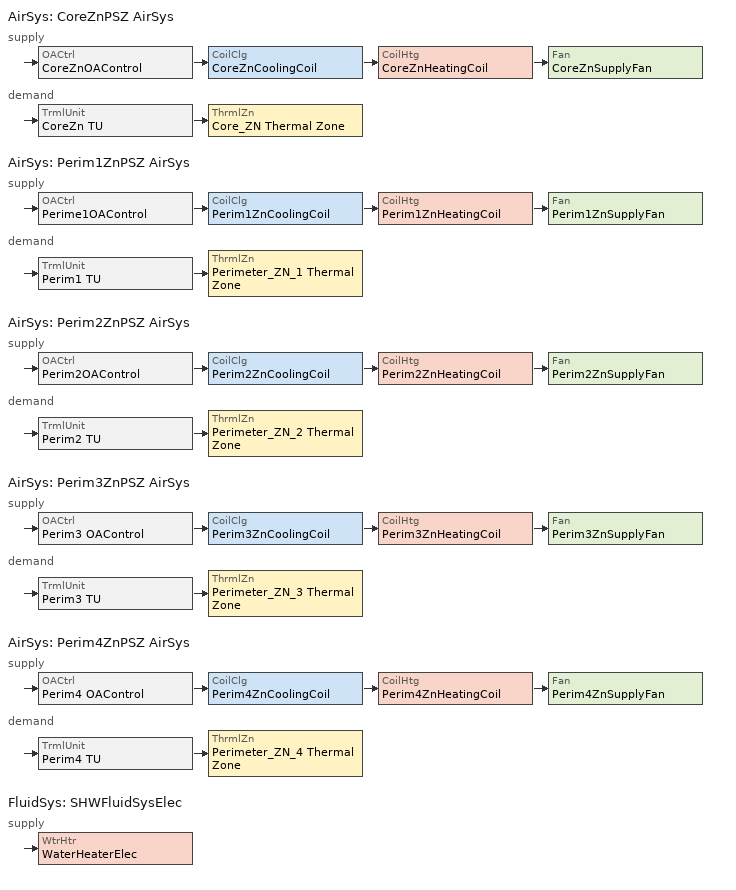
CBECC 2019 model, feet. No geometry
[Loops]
AirSys 'CoreZnPSZ AirSys'
 supply: OACtrl 'CoreZnOAControl' > CoilClg 'CoreZnCoolingCoil' > CoilHtg 'CoreZnHeatingCoil' > Fan 'CoreZnSupplyFan'
 demand: TrmlUnit 'CoreZn TU' > ThrmlZn 'Core_ZN Thermal Zone'
AirSys 'Perim1ZnPSZ AirSys'
 supply: OACtrl 'Perime1OAControl' > CoilClg 'Perim1ZnCoolingCoil' > CoilHtg 'Perim1ZnHeatingCoil' > Fan 'Perim1ZnSupplyFan'
 demand: TrmlUnit 'Perim1 TU' > ThrmlZn 'Perimeter_ZN_1 Thermal Zone'
AirSys 'Perim2ZnPSZ AirSys'
 supply: OACtrl 'Perim2OAControl' > CoilClg 'Perim2ZnCoolingCoil' > CoilHtg 'Perim2ZnHeatingCoil' > Fan 'Perim2ZnSupplyFan'
 demand: TrmlUnit 'Perim2 TU' > ThrmlZn 'Perimeter_ZN_2 Thermal Zone'
AirSys 'Perim3ZnPSZ AirSys'
 supply: OACtrl 'Perim3 OAControl' > CoilClg 'Perim3ZnCoolingCoil' > CoilHtg 'Perim3ZnHeatingCoil' > Fan 'Perim3ZnSupplyFan'
 demand: TrmlUnit 'Perim3 TU' > ThrmlZn 'Perimeter_ZN_3 Thermal Zone'
AirSys 'Perim4ZnPSZ AirSys'
 supply: OACtrl 'Perim4 OAControl' > CoilClg 'Perim4ZnCoolingCoil' > CoilHtg 'Perim4ZnHeatingCoil' > Fan 'Perim4ZnSupplyFan'
 demand: TrmlUnit 'Perim4 TU' > ThrmlZn 'Perimeter_ZN_4 Thermal Zone'
FluidSys 'SHWFluidSysElec'
 supply: WtrHtr 'WaterHeaterElec'
[Proj]
020012S-OffSml-CECStd19: ZipCode=95814
[Bldg]
Small Office: FuncClassMthd=AreaCategoryMethod; TotStoryCnt=1; AboveGrdStoryCnt=1
[Story]
Building Story 1: Z=0; FlrToFlrHgt=10.7; FlrToCeilingHgt=10
[Spc] Story=Building Story 1
Name | ThrmlZnRef | Area | SpcFunc | SecSide100PctControlled | SHWFluidSegRef | EnvStatus | CommRfrgEPD | CondgType
Perimeter_ZN_1 | Perimeter_ZN_1 Thermal Zone | 1221.17 | Office Area (Open plan office) | 1 | SHWSupplyElec
Perimeter_ZN_2 | Perimeter_ZN_2 Thermal Zone | 724.411 | Office Area (Open plan office) | 1 | SHWSupplyElec
Perimeter_ZN_3 | Perimeter_ZN_3 Thermal Zone | 1221.17 | Office Area (Open plan office) | 1 | SHWSupplyElec | New
Perimeter_ZN_4 | Perimeter_ZN_4 Thermal Zone | 724.411 | Office Area (Open plan office) | 1 | SHWSupplyElec | New
Core_ZN | Core_ZN Thermal Zone | 1610.9 | Office Area (Open plan office) |  | SHWSupplyElec | New | 0
Attic | Attic Thermal Zone | 6113.67 | Unoccupied-Exclude from Gross Floor Area |  |  |  |  | IndirectlyConditioned
[ThrmlZn]
Name | Type | PriAirCondgSysRef[1] | OperableWinHaveInterlock
Attic Thermal Zone | Unconditioned
Core_ZN Thermal Zone | Conditioned | CoreZnPSZ AirSys
Perimeter_ZN_1 Thermal Zone | Conditioned | Perim1ZnPSZ AirSys | 1
Perimeter_ZN_2 Thermal Zone | Conditioned | Perim2ZnPSZ AirSys
Perimeter_ZN_3 Thermal Zone | Conditioned | Perim3ZnPSZ AirSys
Perimeter_ZN_4 Thermal Zone | Conditioned | Perim4ZnPSZ AirSys
[AirSys] Type=SZAC; DuctLctn=Conditioned
Name | Status | CtrlZnRef
CoreZnPSZ AirSys | New | Core_ZN Thermal Zone
Perim1ZnPSZ AirSys |  | Perimeter_ZN_1 Thermal Zone
Perim2ZnPSZ AirSys |  | Perimeter_ZN_2 Thermal Zone
Perim3ZnPSZ AirSys | New | Perimeter_ZN_3 Thermal Zone
Perim4ZnPSZ AirSys | New | Perimeter_ZN_4 Thermal Zone
[AirSeg]
Name | Sys | Type | Path
CoreZnSysSupply AirSeg | CoreZnPSZ AirSys | Supply | Ducted
CoreZnSysReturnAirSeg | CoreZnPSZ AirSys | Return
Perim1ZnSysSupply AirSeg | Perim1ZnPSZ AirSys | Supply | Ducted
Perim1ZnSysReturn AirSeg | Perim1ZnPSZ AirSys | Return
Perim2ZnSysSupply AirSeg | Perim2ZnPSZ AirSys | Supply | Ducted
Perim2ZnSysReturnAirSeg | Perim2ZnPSZ AirSys | Return
Perim3ZnSysSupply AirSeg | Perim3ZnPSZ AirSys | Supply | Ducted
Perim3ZnSysReturn AirSeg | Perim3ZnPSZ AirSys | Return
Perim4ZnSysSupplyAirSeg | Perim4ZnPSZ AirSys | Supply | Ducted
Perim4ZnSysReturnAirSeg | Perim4ZnPSZ AirSys | Return
[CoilClg] Type=DirectExpansion; DXSEER=13; CndsrType=Air
Name | Sys | CapTotNetRtd | FuelSrc
CoreZnCoolingCoil | CoreZnPSZ AirSys | 31717.6
Perim1ZnCoolingCoil | Perim1ZnPSZ AirSys | 30708.6 | Electric
Perim2ZnCoolingCoil | Perim2ZnPSZ AirSys | 18851.3
Perim3ZnCoolingCoil | Perim3ZnPSZ AirSys | 31131.3 | Electric
Perim4ZnCoolingCoil | Perim4ZnPSZ AirSys | 22919.1
[CoilHtg] Type=Furnace; FurnAFUE=0.78
Name | Sys | CapTotGrossRtd | FuelSrc
CoreZnHeatingCoil | CoreZnPSZ AirSys | 29287.7
Perim1ZnHeatingCoil | Perim1ZnPSZ AirSys | 25861.1
Perim2ZnHeatingCoil | Perim2ZnPSZ AirSys | 15312.5
Perim3ZnHeatingCoil | Perim3ZnPSZ AirSys | 23051.2 | Gas
Perim4ZnHeatingCoil | Perim4ZnPSZ AirSys | 16730.8
[Fan] CtrlMthd=ConstantVolume
Name | Sys | FlowCap | MtrBHP | MtrHP | MtrEff
CoreZnSupplyFan | CoreZnPSZ AirSys | 1124.64 | 1.05716 | 1.5 | 0.865
Perim1ZnSupplyFan | Perim1ZnPSZ AirSys | 1088.86 | 1.02353 | 1.5 | 0.865
Perim2ZnSupplyFan | Perim2ZnPSZ AirSys | 644.02 | 0.605379 | 0.75 | 0.855
Perim3ZnSupplyFan | Perim3ZnPSZ AirSys | 904.913 | 0.850618 | 1 | 0.855
Perim4ZnSupplyFan | Perim4ZnPSZ AirSys | 737.201 | 0.692969 | 0.75 | 0.855
[TrmlUnit] Type=Uncontrolled
Name | Sys | ZnServedRef | PriAirSegRef
CoreZn TU | CoreZnPSZ AirSys | Core_ZN Thermal Zone | CoreZnSysSupply AirSeg
Perim1 TU | Perim1ZnPSZ AirSys | Perimeter_ZN_1 Thermal Zone | Perim1ZnSysSupply AirSeg
Perim2 TU | Perim2ZnPSZ AirSys | Perimeter_ZN_2 Thermal Zone | Perim2ZnSysSupply AirSeg
Perim3 TU | Perim3ZnPSZ AirSys | Perimeter_ZN_3 Thermal Zone | Perim3ZnSysSupply AirSeg
Perim4 TU | Perim4ZnPSZ AirSys | Perimeter_ZN_4 Thermal Zone | Perim4ZnSysSupplyAirSeg
[OACtrl]
Name | Sys | AirSegSupRef | AirSegRetRef | EconoIntegration
CoreZnOAControl | CoreZnPSZ AirSys | CoreZnSysSupply AirSeg | CoreZnSysReturnAirSeg
Perime1OAControl | Perim1ZnPSZ AirSys | Perim1ZnSysSupply AirSeg | Perim1ZnSysReturn AirSeg | Integrated
Perim2OAControl | Perim2ZnPSZ AirSys | Perim2ZnSysSupply AirSeg | Perim2ZnSysReturnAirSeg
Perim3 OAControl | Perim3ZnPSZ AirSys | Perim3ZnSysSupply AirSeg | Perim3ZnSysReturn AirSeg
Perim4 OAControl | Perim4ZnPSZ AirSys | Perim4ZnSysSupplyAirSeg | Perim4ZnSysReturnAirSeg
[FluidSys]
SHWFluidSysElec: Type=ServiceHotWater
[FluidSeg] Sys=SHWFluidSysElec
Name | Type | Src
SHWSupplyElec | PrimarySupply
SHWMakeupElec | MakeupFluid | MunicipalWater
[WtrHtr]
WaterHeaterElec: Sys=SHWFluidSysElec; FluidSegOutRef=SHWSupplyElec; FluidSegMakeupRef=SHWMakeupElec; StorCap=30; UEF=0.9212; RE=0.99; FirstHrRating=60; FuelSrc=Electricity; InpPwr=8.74; IsUEFRtd=1
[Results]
End Use | Proposed Design Site (MWh) | Proposed Design Site (MBtu) | Proposed Design TDV (kBtu/ft²-yr) | Standard Design Site (MWh) | Standard Design Site (MBtu) | Standard Design TDV (kBtu/ft²-yr) | Compliance TDV Margin (kBtu/ft²-yr)
Space Heating | -- | 24.2 | 9.09 | -- | 24.2 | 9.09 | --
Space Cooling | 9.9 | -- | 78.05 | 9.9 | -- | 78.04 | -0.01
Indoor Fans | 20.3 | -- | 107.96 | 20.3 | -- | 107.96 | --
Heat Rejection | -- | -- | -- | -- | -- | -- | --
Pumps & Misc. | -- | -- | -- | -- | -- | -- | --
Domestic Hot Water | 1.7 | -- | 8.53 | 1.7 | -- | 8.53 | --
Indoor Lighting | 7.4 | -- | 38.22 | 7.4 | -- | 38.22 | --
Compliance Total | 39.3 | 24.2 | 241.85 | 39.3 | 24.2 | 241.84 | -0.01
Receptacle | 23.6 | -- | 120.68 | 23.6 | -- | 120.68 | --
Process | -- | -- | -- | -- | -- | -- | --
Other Ltg | -- | -- | -- | -- | -- | -- | --
Process Motors | -- | -- | -- | -- | -- | -- | --
Photovoltaics | -- | -- | -- | -- | -- | -- | --
Battery | -- | -- | -- | -- | -- | -- | --
TOTAL | 62.9 | 24.2 | 362.53 | 62.9 | 24.2 | 362.52 | -0.01
FAIL
